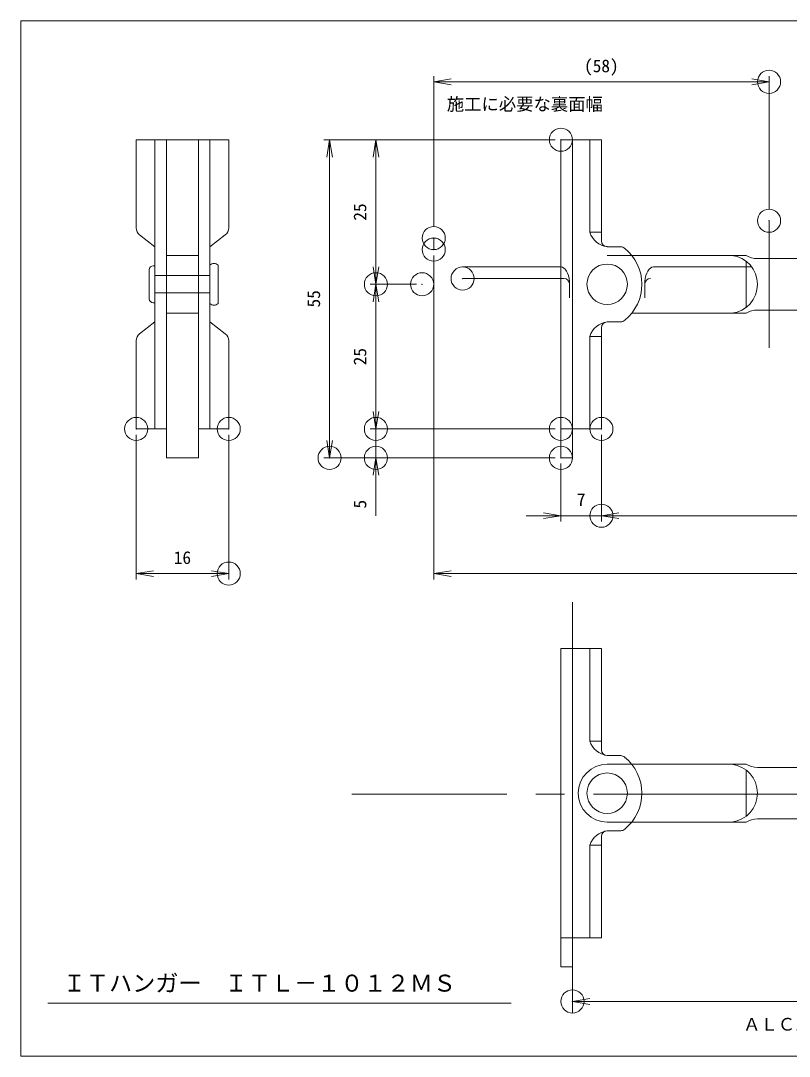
# Model space of a CAD drawing. Units: millimetres on the paper, enlarged 50 times, with parts at other scales. Extents: x -31726 to 17675, y -6980 to 6925.
# Drawn here: x 14714 to 16043, y -3588 to -1798 of the extents above; entities that cross this region are included whole.
import ezdxf
from ezdxf.enums import TextEntityAlignment as Align

# ---------------------------------------------------------------- set-up
doc = ezdxf.new("R2010")
doc.units = ezdxf.units.MM
doc.header["$LTSCALE"] = 50
doc.header["$PDMODE"] = 32
doc.header["$PDSIZE"] = 40
doc.linetypes.add('CHAIN2', pattern=[12, 9, -1, 1, -1])
for name, color, linetype, lineweight in [('0-0_通り芯', 7, 'Continuous', 18), ('0-3_設備', 7, 'Continuous', 18), ('0-7', 7, 'Continuous', 18), ('0-A', 7, 'Continuous', 18), ('0-C', 5, 'CHAIN2', 18), ('1-F', 3, 'Continuous', 18)]:
    doc.layers.add(name, color=color, linetype=linetype, lineweight=lineweight)
doc.styles.add('ＭＳ ゴシック', font='')
doc.styles.get('ＭＳ ゴシック').set_extended_font_data('MS Gothic')

# ---------------------------------------------------------------- blocks, each defined once
blk = doc.blocks.new('_OPEN')
at = {"layer": '0-0_通り芯'}
blk.add_line((0, 0), (-50, 0), dxfattribs=at)
blk.add_lwpolyline([(-50, 8.33), (0, 0), (-50, -8.33)], dxfattribs=at)
blk = doc.blocks.new('_D107')
at = {"layer": '0-7'}
for p in [(3821.7, 7321.8), (11071.7, 6771.8), (11071.7, 4521.8)]:
    blk.add_point(p, dxfattribs=at)
at = {"layer": '0-A'}
for p, q in [((3821.7, 7271.8), (3821.7, 4471.8)), ((11071.7, 6721.8), (11071.7, 4471.8)), ((3971.7, 4521.8), (10921.7, 4521.8))]:
    blk.add_line(p, q, dxfattribs=at)
at = {"layer": '0-A', "xscale": 3, "yscale": 3, "rotation": 180}
blk.add_blockref('_OPEN', (3821.7, 4521.8), dxfattribs=at)
at = {"layer": '0-A', "xscale": 3, "yscale": 3}
blk.add_blockref('_OPEN', (11071.7, 4521.8), dxfattribs=at)
at = {"layer": '0-A', "style": 'ＭＳ ゴシック'}
blk.add_text('(145)', height=110, dxfattribs=at).set_placement((7259.2, 4571.8), align=Align.BOTTOM_LEFT)
blk = doc.blocks.new('_D108')
at = {"layer": '0-7'}
for p in [(11071.7, 6771.8), (5271.7, 5771.8), (11071.7, 5021.8)]:
    blk.add_point(p, dxfattribs=at)
at = {"layer": '0-A'}
for p, q in [((11071.7, 6721.8), (11071.7, 4971.8)), ((5271.7, 5721.8), (5271.7, 4971.8)), ((5421.7, 5021.8), (10921.7, 5021.8))]:
    blk.add_line(p, q, dxfattribs=at)
at = {"layer": '0-A', "xscale": 3, "yscale": 3, "rotation": 180}
blk.add_blockref('_OPEN', (5271.7, 5021.8), dxfattribs=at)
at = {"layer": '0-A', "xscale": 3, "yscale": 3}
blk.add_blockref('_OPEN', (11071.7, 5021.8), dxfattribs=at)
at = {"layer": '0-A', "style": 'ＭＳ ゴシック'}
blk.add_text('116', height=110, dxfattribs=at).set_placement((8059.2, 5071.8), align=Align.BOTTOM_LEFT)
blk = doc.blocks.new('_D110')
at = {"layer": '0-7'}
for p in [(5271.7, 5771.8), (4921.7, 5521.8), (5271.7, 5021.8)]:
    blk.add_point(p, dxfattribs=at)
at = {"layer": '0-A'}
for p, q in [((5271.7, 5721.8), (5271.7, 4971.8)), ((4921.7, 5471.8), (4921.7, 4971.8)), ((4771.7, 5021.8), (4621.7, 5021.8)), ((4921.7, 5021.8), (5271.7, 5021.8)), ((5421.7, 5021.8), (5571.7, 5021.8))]:
    blk.add_line(p, q, dxfattribs=at)
at = {"layer": '0-A', "xscale": 3, "yscale": 3}
blk.add_blockref('_OPEN', (4921.7, 5021.8), dxfattribs=at)
at = {"layer": '0-A', "xscale": 3, "yscale": 3, "rotation": 180}
blk.add_blockref('_OPEN', (5271.7, 5021.8), dxfattribs=at)
at = {"layer": '0-A', "style": 'ＭＳ ゴシック'}
blk.add_text('7', height=110, dxfattribs=at).set_placement((5059.2, 5071.8), align=Align.BOTTOM_LEFT)
blk = doc.blocks.new('_D111')
at = {"layer": '0-7'}
for p in [(1248.8, 5771.8), (2048.8, 5771.8), (2048.8, 4521.8)]:
    blk.add_point(p, dxfattribs=at)
at = {"layer": '0-A'}
for p, q in [((1248.8, 5721.8), (1248.8, 4471.8)), ((2048.8, 5721.8), (2048.8, 4471.8)), ((1398.8, 4521.8), (1898.8, 4521.8))]:
    blk.add_line(p, q, dxfattribs=at)
at = {"layer": '0-A', "xscale": 3, "yscale": 3, "rotation": 180}
blk.add_blockref('_OPEN', (1248.8, 4521.8), dxfattribs=at)
at = {"layer": '0-A', "xscale": 3, "yscale": 3}
blk.add_blockref('_OPEN', (2048.8, 4521.8), dxfattribs=at)
at = {"layer": '0-A', "style": 'ＭＳ ゴシック'}
blk.add_text('16', height=110, dxfattribs=at).set_placement((1573.8, 4571.8), align=Align.BOTTOM_LEFT)
blk = doc.blocks.new('_D112')
at = {"layer": '0-7'}
for p in [(4921.7, 8271.8), (2921.7, 5521.8), (4921.7, 5521.8)]:
    blk.add_point(p, dxfattribs=at)
at = {"layer": '0-A'}
for p, q in [((4871.7, 8271.8), (2871.7, 8271.8)), ((2921.7, 8121.8), (2921.7, 5671.8)), ((4871.7, 5521.8), (2871.7, 5521.8))]:
    blk.add_line(p, q, dxfattribs=at)
at = {"layer": '0-A', "xscale": 3, "yscale": 3}
for p, rotation in [((2921.7, 8271.8), 90), ((2921.7, 5521.8), 270)]:
    blk.add_blockref('_OPEN', p, dxfattribs=dict(at, rotation=rotation))
at = {"layer": '0-A', "style": 'ＭＳ ゴシック'}
blk.add_text('55', height=110, rotation=90, dxfattribs=at).set_placement((2871.7, 6821.8), align=Align.BOTTOM_LEFT)
blk = doc.blocks.new('_D113')
at = {"layer": '0-7'}
for p in [(3721.7, 7021.8), (3321.7, 5771.8), (4921.7, 5771.8)]:
    blk.add_point(p, dxfattribs=at)
at = {"layer": '0-A'}
for p, q in [((3671.7, 7021.8), (3271.7, 7021.8)), ((3321.7, 6871.8), (3321.7, 5921.8)), ((4871.7, 5771.8), (3271.7, 5771.8))]:
    blk.add_line(p, q, dxfattribs=at)
at = {"layer": '0-A', "xscale": 3, "yscale": 3}
for p, rotation in [((3321.7, 7021.8), 90), ((3321.7, 5771.8), 270)]:
    blk.add_blockref('_OPEN', p, dxfattribs=dict(at, rotation=rotation))
at = {"layer": '0-A', "style": 'ＭＳ ゴシック'}
blk.add_text('25', height=110, rotation=90, dxfattribs=at).set_placement((3271.7, 6321.8), align=Align.BOTTOM_LEFT)
blk = doc.blocks.new('_D114')
at = {"layer": '0-7'}
for p in [(4921.7, 5771.8), (3321.7, 5521.8), (4921.7, 5521.8)]:
    blk.add_point(p, dxfattribs=at)
at = {"layer": '0-A'}
for p, q in [((3321.7, 5921.8), (3321.7, 6071.8)), ((4871.7, 5771.8), (3271.7, 5771.8)), ((3321.7, 5771.8), (3321.7, 5521.8)), ((4871.7, 5521.8), (3271.7, 5521.8)), ((3321.7, 5371.8), (3321.7, 5021.8))]:
    blk.add_line(p, q, dxfattribs=at)
at = {"layer": '0-A', "xscale": 3, "yscale": 3}
for p, rotation in [((3321.7, 5771.8), 270), ((3321.7, 5521.8), 90)]:
    blk.add_blockref('_OPEN', p, dxfattribs=dict(at, rotation=rotation))
at = {"layer": '0-A', "style": 'ＭＳ ゴシック'}
blk.add_text('5', height=110, rotation=90, dxfattribs=at).set_placement((3271.7, 5084.3), align=Align.BOTTOM_LEFT)
blk = doc.blocks.new('_D115')
at = {"layer": '0-7'}
for p in [(4921.7, 8271.8), (3321.7, 7021.8), (3721.7, 7021.8)]:
    blk.add_point(p, dxfattribs=at)
at = {"layer": '0-A'}
for p, q in [((4871.7, 8271.8), (3271.7, 8271.8)), ((3321.7, 8121.8), (3321.7, 7171.8)), ((3671.7, 7021.8), (3271.7, 7021.8))]:
    blk.add_line(p, q, dxfattribs=at)
at = {"layer": '0-A', "xscale": 3, "yscale": 3}
for p, rotation in [((3321.7, 8271.8), 90), ((3321.7, 7021.8), 270)]:
    blk.add_blockref('_OPEN', p, dxfattribs=dict(at, rotation=rotation))
at = {"layer": '0-A', "style": 'ＭＳ ゴシック'}
blk.add_text('25', height=110, rotation=90, dxfattribs=at).set_placement((3271.7, 7571.8), align=Align.BOTTOM_LEFT)
blk = doc.blocks.new('_D251')
at = {"layer": '0-3_設備'}
blk.add_line((5171.7, 824), (9871.7, 824), dxfattribs=at)
at = {"layer": '0-7'}
for p in [(5021.7, 824), (10021.7, 824)]:
    blk.add_point(p, dxfattribs=at)
at = {"layer": '0-3_設備', "xscale": 3, "yscale": 3, "rotation": 180}
blk.add_blockref('_OPEN', (5021.7, 824), dxfattribs=at)
at = {"layer": '0-3_設備', "xscale": 3, "yscale": 3}
blk.add_blockref('_OPEN', (10021.7, 824), dxfattribs=at)
at = {"layer": '0-3_設備', "style": 'ＭＳ ゴシック'}
blk.add_text('100', height=110, dxfattribs=at).set_placement((7409.2, 874), align=Align.BOTTOM_LEFT)
blk = doc.blocks.new('_D253')
at = {"layer": '0-3_設備'}
for p, q in [((3821.7, 7521.8), (3821.7, 8821.8)), ((3971.7, 8771.8), (6571.7, 8771.8)), ((6721.7, 7671.8), (6721.7, 8821.8))]:
    blk.add_line(p, q, dxfattribs=at)
at = {"layer": '0-7'}
for p in [(6721.7, 8771.8), (6721.7, 7571.8), (3821.7, 7421.8)]:
    blk.add_point(p, dxfattribs=at)
at = {"layer": '0-3_設備', "xscale": 3, "yscale": 3, "rotation": 180}
blk.add_blockref('_OPEN', (3821.7, 8771.8), dxfattribs=at)
at = {"layer": '0-3_設備', "xscale": 3, "yscale": 3}
blk.add_blockref('_OPEN', (6721.7, 8771.8), dxfattribs=at)
at = {"layer": '0-3_設備', "style": 'ＭＳ ゴシック'}
blk.add_text('(58)', height=110, dxfattribs=at).set_placement((5121.7, 8821.8), align=Align.BOTTOM_LEFT)

msp = doc.modelspace()

# ---------------------------------------------------------------- linework, layer by layer
at = {"layer": '0-C'}
msp.add_line((17354.6, -3134.86), (15286.79, -3134.86), dxfattribs=at)
at = {"layer": '1-F'}
for p, q in [((14913.64, -2003.69), (14913.64, -2156.31)), ((15073.64, -2003.69), (14913.64, -2003.69)), ((14946.14, -2003.69), (14946.14, -2503.69)), ((15041.14, -2003.69), (15041.14, -2503.69)), ((15073.64, -2003.69), (15073.64, -2156.31)), ((15648.23, -2553.69), (15648.23, -2003.69)), ((15718.23, -2003.69), (15648.23, -2003.69)), ((15698.23, -2163.69), (15698.23, -2003.69)), ((15718.23, -2178.69), (15718.23, -2003.69)), ((15718.23, -2163.69), (15698.23, -2163.69)), ((14919.49, -2168.19), (14946.14, -2188.69)), ((15067.78, -2168.19), (15041.14, -2188.69)), ((15751.63, -2188.69), (15728.23, -2188.69)), ((15770.68, -2203.69), (15968.73, -2203.69)), ((15968.73, -2293.48), (15968.73, -2213.9)), ((16078.23, -2209.19), (15988.23, -2209.19)), ((14936.14, -2278.69), (14936.14, -2228.69)), ((14943.14, -2221.69), (14946.14, -2221.69)), ((15055.14, -2220.69), (15055.14, -2286.69)), ((14943.14, -2285.69), (14946.14, -2285.69)), ((15770.68, -2303.69), (15968.73, -2303.69)), ((16078.23, -2298.19), (15988.23, -2298.19)), ((14919.49, -2339.19), (14946.14, -2318.69)), ((15067.78, -2339.19), (15041.14, -2318.69)), ((15751.63, -2318.69), (15728.23, -2318.69)), ((15698.23, -2503.69), (15698.23, -2343.69)), ((15718.23, -2343.69), (15698.23, -2343.69)), ((15718.23, -2503.69), (15718.23, -2328.69)), ((14913.64, -2351.08), (14913.64, -2503.69)), ((15073.64, -2351.08), (15073.64, -2503.69)), ((14966.14, -2503.69), (14913.64, -2503.69)), ((14966.14, -2503.69), (14966.14, -2553.69)), ((15021.14, -2503.69), (15021.14, -2553.69)), ((15073.64, -2503.69), (15021.14, -2503.69)), ((15718.23, -2503.69), (15648.23, -2503.69)), ((15668.23, -2553.69), (15668.23, -2503.69)), ((15021.14, -2553.69), (14966.14, -2553.69)), ((15668.23, -2553.69), (15648.23, -2553.69)), ((15648.23, -3433.25), (15648.23, -2883.25)), ((15718.23, -2883.25), (15648.23, -2883.25)), ((15698.23, -3043.25), (15698.23, -2883.25)), ((15718.23, -3058.25), (15718.23, -2883.25)), ((15718.23, -3043.25), (15698.23, -3043.25)), ((15751.63, -3068.25), (15728.23, -3068.25)), ((15770.68, -3083.25), (15968.73, -3083.25)), ((15968.73, -3173.04), (15968.73, -3093.46)), ((16078.23, -3088.75), (15988.23, -3088.75)), ((15770.68, -3183.25), (15968.73, -3183.25)), ((16078.23, -3177.75), (15988.23, -3177.75)), ((15751.63, -3198.25), (15728.23, -3198.25)), ((15718.23, -3383.25), (15718.23, -3208.25)), ((15698.23, -3383.25), (15698.23, -3223.25)), ((15718.23, -3223.25), (15698.23, -3223.25)), ((15718.23, -3383.25), (15648.23, -3383.25)), ((15668.23, -3433.25), (15668.23, -3383.25)), ((15668.23, -3433.25), (15648.23, -3433.25))]:
    msp.add_line(p, q, dxfattribs=at)
at = {"layer": '1-F', "color": 7}
for p, q in [((14966.14, -2003.69), (14966.14, -2503.69)), ((15021.14, -2003.69), (15021.14, -2503.69)), ((15668.23, -2503.69), (15668.23, -2003.69)), ((16008.23, -2143.69), (16008.23, -2363.69)), ((15428.23, -2173.69), (15428.23, -2193.69)), ((14966.14, -2203.69), (15021.14, -2203.69)), ((15728.23, -2203.69), (15770.68, -2203.69)), ((15478.23, -2223.69), (15648.23, -2223.69)), ((15808.23, -2223.69), (15978.23, -2223.69)), ((15041.14, -2238.69), (14946.14, -2238.69)), ((15478.23, -2243.69), (15653.23, -2243.69)), ((15663.23, -2277.09), (15663.23, -2253.69)), ((15793.23, -2277.09), (15793.23, -2253.69)), ((15041.14, -2268.69), (14946.14, -2268.69)), ((14966.14, -2303.69), (15021.14, -2303.69)), ((15668.23, -3513.25), (15668.23, -2803.25)), ((15668.23, -3383.25), (15668.23, -2883.25)), ((15728.23, -3083.25), (15770.68, -3083.25)), ((15770.68, -3183.25), (15728.23, -3183.25)), ((14760.9, -3496), (15562.03, -3496))]:
    msp.add_line(p, q, dxfattribs=at)
at = {"layer": '1-F'}
msp.add_lwpolyline([(14713.89, -3588.05), (14713.89, -1798.05), (17483.89, -1798.05), (17483.89, -3588.05)], close=True, dxfattribs=at)
at = {"layer": '1-F', "color": 7}
for points in [[(15663.23, -2253.69), (15663, -2248.48), (15662.32, -2243.43), (15661.22, -2238.69), (15659.72, -2234.41), (15657.87, -2230.71), (15655.73, -2227.71), (15653.36, -2225.5), (15650.83, -2224.15), (15648.23, -2223.69)], [(15808.23, -2223.69), (15805.62, -2224.15), (15803.1, -2225.5), (15800.73, -2227.71), (15798.59, -2230.71), (15796.74, -2234.41), (15795.24, -2238.69), (15794.13, -2243.43), (15793.46, -2248.48), (15793.23, -2253.69)]]:
    msp.add_lwpolyline(points, dxfattribs=at)
at = {"layer": '1-F'}
for centre in [(15728.23, -2253.69), (15728.23, -3133.25)]:
    msp.add_circle(centre, 35, dxfattribs=at)
for centre, radius, start, end in [((14928.64, -2156.31), 15, 180, 232.43141), ((15058.64, -2156.31), 15, 307.56859, 0), ((15732.5, -2152.94), 35.92, 197.42375, 263.17065), ((15728.23, -2178.69), 10, 180, 270), ((15751.63, -2198.69), 10, 45, 90), ((15708.23, -2253.69), 80, 309.11436, 51.29161), ((15048.14, -2227.36), 9.67, 43.60282, 136.39718), ((15937.89, -2253.69), 50.34, 276.66183, 83.33817), ((15987.82, -2173.33), 35.86, 237.84026, 270.65739), ((14943.14, -2228.69), 7, 90, 180), ((14943.14, -2278.69), 7, 180, 270), ((15048.14, -2280.02), 9.67, 223.60282, 316.39718), ((15987.82, -2334.05), 35.86, 89.34261, 122.15974), ((15732.5, -2354.45), 35.92, 96.82935, 162.57625), ((15728.23, -2328.69), 10, 90, 180), ((15751.63, -2308.69), 10, 270, 315), ((14928.64, -2351.08), 15, 127.56859, 180), ((15058.64, -2351.08), 15, 0, 52.43141), ((15732.5, -3032.5), 35.92, 197.42375, 263.17065), ((15728.23, -3058.25), 10, 180, 270), ((15751.63, -3078.25), 10, 45, 90), ((15708.23, -3133.25), 80, 309.11436, 51.29161), ((15937.89, -3133.25), 50.34, 276.66183, 83.33817), ((15987.82, -3052.89), 35.86, 237.84026, 270.65739), ((15987.82, -3213.61), 35.86, 89.34261, 122.15974), ((15732.5, -3234.01), 35.92, 96.82935, 162.57625), ((15728.23, -3208.25), 10, 90, 180), ((15751.63, -3188.25), 10, 270, 315)]:
    msp.add_arc(centre, radius, start, end, dxfattribs=at)
at = {"layer": '1-F', "color": 7}
for centre, radius, start, end in [((15653.23, -2253.69), 10, 0, 90), ((15803.23, -2253.69), 10, 90, 180), ((15728.23, -3133.25), 50, 90, 270)]:
    msp.add_arc(centre, radius, start, end, dxfattribs=at)
for p in [(15428.23, -2173.69), (15478.23, -2243.69)]:
    msp.add_point(p, dxfattribs=at)

# ---------------------------------------------------------------- block references
at = {"layer": '1-F', "xscale": 0.2, "yscale": 0.2}
for name in ['_D253', '_D112', '_D115', '_D107', '_D113', '_D108', '_D114', '_D111', '_D110', '_D251']:
    msp.add_blockref(name, (14663.89, -3658.05), dxfattribs=at)

# ---------------------------------------------------------------- texts
at = {"layer": '1-F', "color": 7, "style": 'ＭＳ ゴシック'}
for s, height, p in [('施工に必要な裏面幅', 21.99, (15450.87, -1959.84)), ('ＩＴハンガー\u3000ＩＴＬ－１０１２ＭＳ', 29.33, (14786.68, -3485.08)), ('ＡＬＣパネル厚', 21.99, (15963.36, -3550.31))]:
    msp.add_text(s, height=height, dxfattribs=at).set_placement(p, align=Align.BOTTOM_LEFT)

doc.saveas('drawing.dxf')
